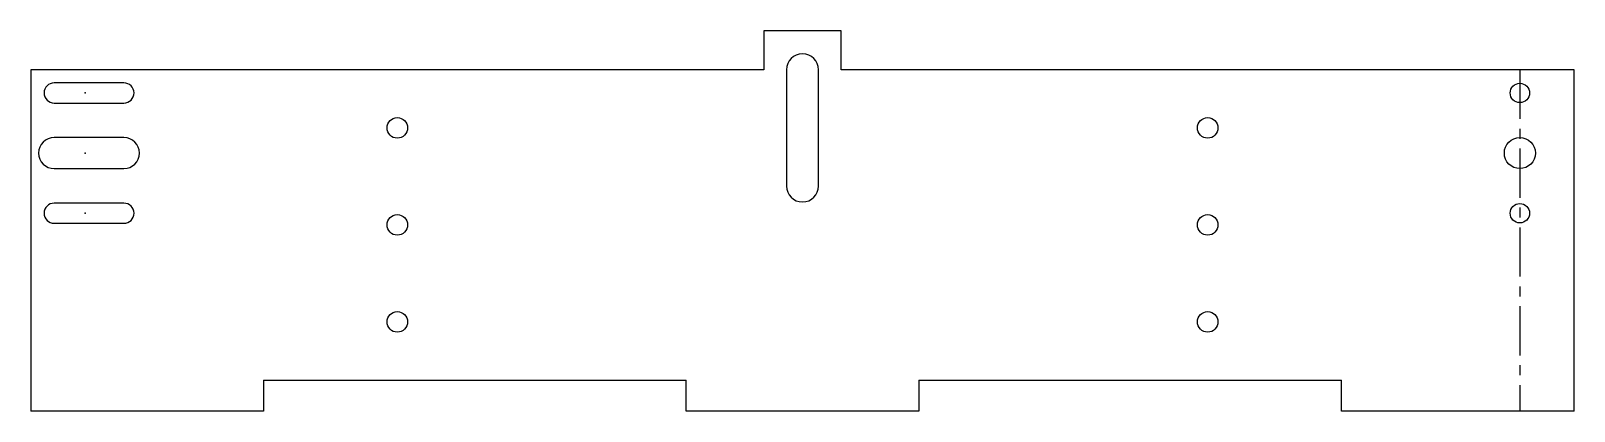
# Model space of a CAD drawing. Header units: millimetres. Extents: x -199 to 199, y -48 to 50.
import ezdxf

# ---------------------------------------------------------------- set-up
doc = ezdxf.new("R2010")
doc.units = ezdxf.units.MM
doc.header["$PDSIZE"] = -1
doc.linetypes.add('CENTERX2', pattern=[20.32, 12.7, -2.54, 2.54, -2.54])

msp = doc.modelspace()

# ---------------------------------------------------------------- linework, layer by layer
at = {"color": 7, "linetype": 'Continuous', "lineweight": 25}
for p, q in [((-10, 50), (-10, 40)), ((10, 50), (-10, 50)), ((10, 40), (10, 50)), ((-10, 40), (-199, 40)), ((-199, 40), (-199, -48)), ((-4.1, 40), (-4.1, 10)), ((4.1, 10), (4.1, 40)), ((199, 40), (10, 40)), ((199, -48), (199, 40)), ((-175, 36.6), (-193, 36.6)), ((-193, 31.4), (-175, 31.4)), ((-175, 22.5), (-193, 22.5)), ((-193, 14.5), (-175, 14.5)), ((-175, 5.6), (-193, 5.6)), ((-193, 0.4), (-175, 0.4)), ((-139, -40), (-30, -40)), ((-139, -40), (-139, -48)), ((-30, -48), (-30, -40)), ((30, -40), (139, -40)), ((30, -40), (30, -48)), ((139, -48), (139, -40)), ((-139, -48), (-199, -48)), ((30, -48), (-30, -48)), ((199, -48), (139, -48))]:
    msp.add_line(p, q, dxfattribs=at)
at = {"color": 7, "linetype": 'CENTERX2'}
msp.add_line((185, 40), (185, -48), dxfattribs=at)
at = {"color": 7, "linetype": 'Continuous', "lineweight": 25}
for centre, radius in [((185, 34), 2.5), ((-104.5, 25), 2.65), ((104.5, 25), 2.65), ((185, 18.5), 4), ((185, 3), 2.5), ((-104.5, 0), 2.65), ((104.5, 0), 2.65), ((-104.5, -25), 2.65), ((104.5, -25), 2.65)]:
    msp.add_circle(centre, radius, dxfattribs=at)
for centre, radius, start, end in [((0, 40), 4.1, 0, 180), ((-193, 34), 2.6, 90, 270), ((-175, 34), 2.6, 270, 90), ((-193, 18.5), 4, 90, 270), ((-175, 18.5), 4, 270, 90), ((0, 10), 4.1, 180, 0), ((-193, 3), 2.6, 90, 270), ((-175, 3), 2.6, 270, 90)]:
    msp.add_arc(centre, radius, start, end, dxfattribs=at)
at = {"color": 7, "linetype": 'Continuous'}
for p in [(-185, 34), (-185, 18.5), (-185, 3)]:
    msp.add_point(p, dxfattribs=at)

doc.saveas('drawing.dxf')
